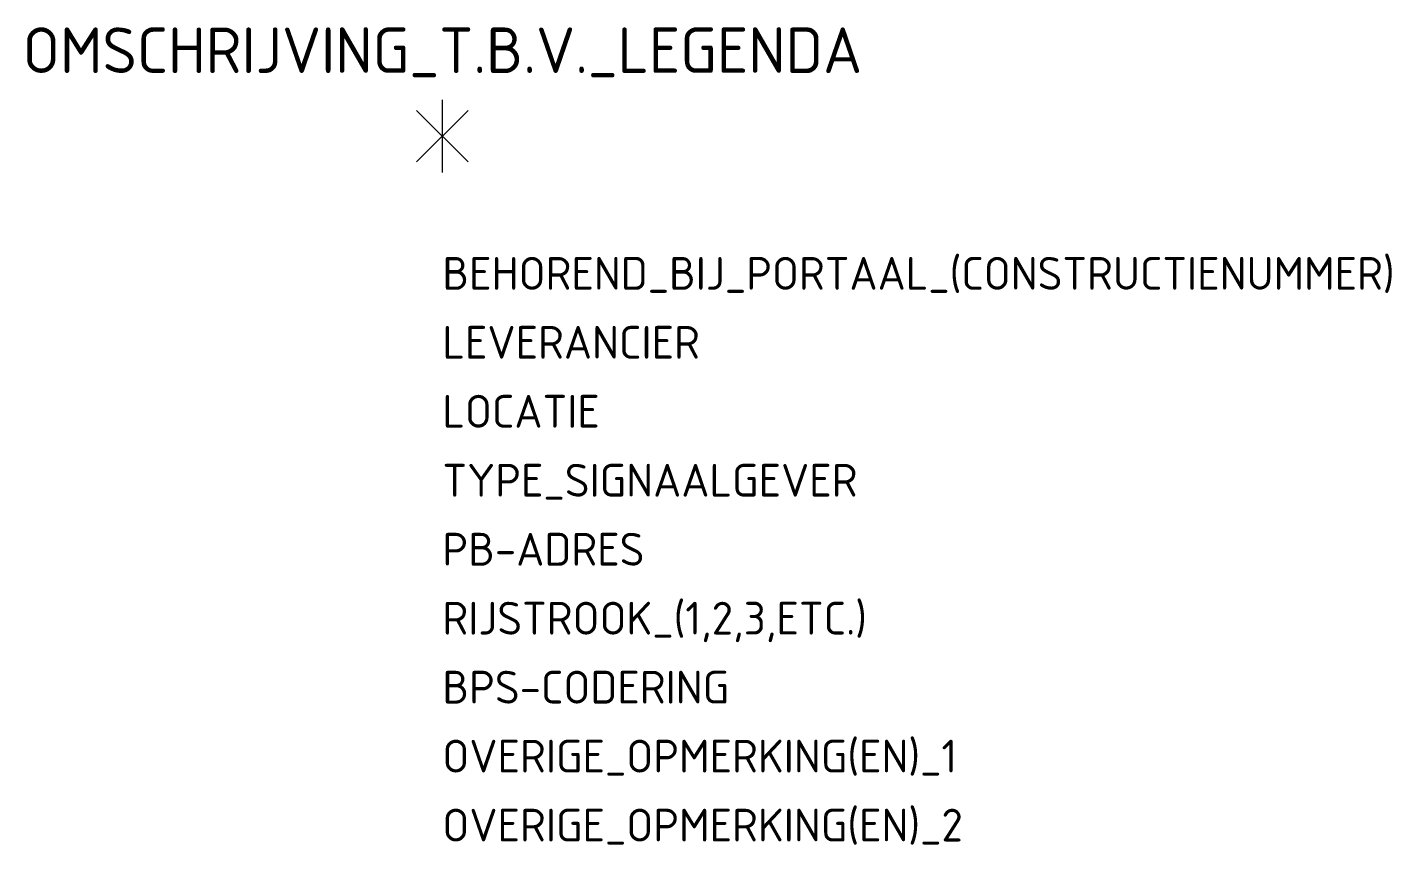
# Model space of a CAD drawing. Extents: x -22.8 to 52.1, y -38.9 to 6.
import ezdxf
from ezdxf.enums import TextEntityAlignment as Align

# ---------------------------------------------------------------- set-up
doc = ezdxf.new("R2010")
doc.units = 0
doc.header["$LTSCALE"] = 10
doc.header["$MEASUREMENT"] = 0
doc.layers.get('0').update_dxf_attribs({"linetype": 'CONTINUOUS'})
doc.layers.add('N-WE-VW-VRI-T18', color=1, linetype='CONTINUOUS', lineweight=18)
doc.layers.add('N-WE-VW-VRI-T25', color=7, linetype='CONTINUOUS', lineweight=25)
doc.styles.add('NLCS-ISO', font='NLCS-ISO.ttf')

msp = doc.modelspace()

# ---------------------------------------------------------------- linework, layer by layer
for p, q in [((0, -2), (0, 2)), ((-1.414, -1.414), (1.414, 1.414)), ((-1.414, 1.414), (1.414, -1.414))]:
    msp.add_line(p, q)

# ---------------------------------------------------------------- texts
at = {"layer": 'N-WE-VW-VRI-T18', "linetype": 'ByBlock', "style": 'NLCS-ISO', "flags": 1}
for tag, p, s in [('BEHOREND_BIJ_PORTAAL_(CONSTRUCTIENUMMER)', (0, -8.431), ''), ('LEVERANCIER', (0, -12.215), ''), ('LOCATIE', (0, -16), ''), ('TYPE_SIGNAALGEVER', (0, -19.784), 'MSI-RS 3.2'), ('PB-ADRES', (0, -23.569), ''), ('RIJSTROOK_(1,2,3,ETC.)', (0, -27.353), ''), ('BPS-CODERING', (0, -31.138), ''), ('OVERIGE_OPMERKING(EN)_1', (0, -34.922), ''), ('OVERIGE_OPMERKING(EN)_2', (0, -38.707), '')]:
    msp.add_attdef(tag, p, s, height=1.8, dxfattribs=at)
at = {"layer": 'N-WE-VW-VRI-T25', "linetype": 'ByBlock', "style": 'NLCS-ISO'}
msp.add_attdef('OMSCHRIJVING_T.B.V._LEGENDA', text='LANTAARNS_GEEL', height=2.5, dxfattribs=at).set_placement((0, 2.715), align=Align.BOTTOM_CENTER)

doc.saveas('drawing.dxf')
